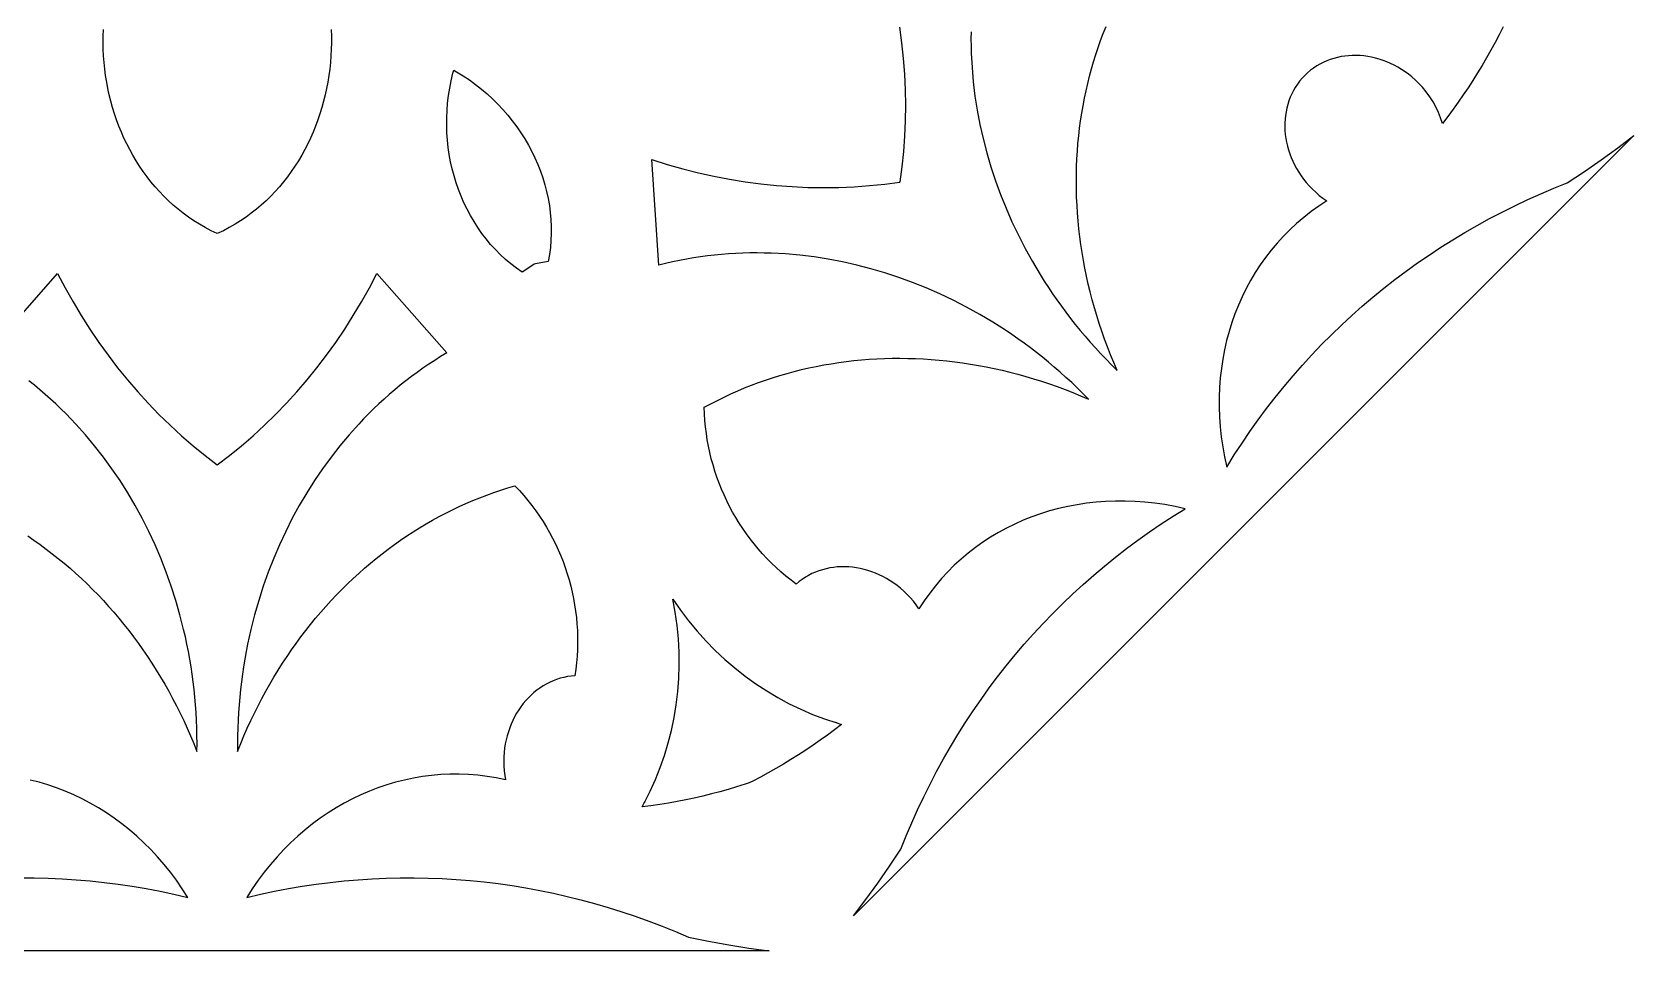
# Model space of a CAD drawing. Extents: x 1908 to 3442, y -299 to 721.
# Drawn here: x 3272.65 to 3318.22, y 52.45 to 78.59 of the extents above; entities that cross this region are included whole.
import ezdxf

# ---------------------------------------------------------------- set-up
doc = ezdxf.new("R2010")
doc.units = 0
doc.layers.add('BITMAP_LAYER', color=18, linetype='CONTINUOUS')

msp = doc.modelspace()

# ---------------------------------------------------------------- linework, layer by layer
at = {"layer": 'BITMAP_LAYER'}
for points in [[(3281.156, 78.661), (3281.162, 78.473), (3281.163, 78.285), (3281.159, 78.098), (3281.15, 77.91), (3281.135, 77.723), (3281.116, 77.537), (3281.091, 77.351), (3281.062, 77.167), (3281.027, 76.983), (3280.987, 76.801), (3280.943, 76.62), (3280.893, 76.441), (3280.838, 76.263), (3280.779, 76.088), (3280.714, 75.914), (3280.645, 75.743), (3280.57, 75.574), (3280.491, 75.408), (3280.407, 75.244), (3280.318, 75.083), (3280.225, 74.925), (3280.126, 74.77), (3280.023, 74.619), (3279.915, 74.471), (3279.803, 74.327), (3279.685, 74.186), (3279.563, 74.05), (3279.437, 73.917), (3279.305, 73.789), (3279.169, 73.665), (3279.029, 73.546), (3278.884, 73.432), (3278.734, 73.322), (3278.58, 73.218), (3278.421, 73.119), (3278.258, 73.025), (3278.09, 72.936), (3277.916, 72.854), (3277.743, 72.936), (3277.575, 73.025), (3277.412, 73.119), (3277.253, 73.218), (3277.099, 73.322), (3276.949, 73.432), (3276.804, 73.546), (3276.663, 73.665), (3276.528, 73.789), (3276.396, 73.917), (3276.27, 74.05), (3276.148, 74.186), (3276.03, 74.327), (3275.918, 74.471), (3275.81, 74.619), (3275.706, 74.77), (3275.608, 74.925), (3275.514, 75.083), (3275.426, 75.244), (3275.342, 75.408), (3275.262, 75.574), (3275.188, 75.743), (3275.119, 75.914), (3275.054, 76.088), (3274.995, 76.263), (3274.94, 76.441), (3274.89, 76.62), (3274.845, 76.801), (3274.806, 76.983), (3274.771, 77.167), (3274.741, 77.351), (3274.717, 77.537), (3274.697, 77.723), (3274.683, 77.91), (3274.674, 78.098), (3274.669, 78.285), (3274.67, 78.473), (3274.677, 78.661)], [(3299.359, 78.593), (3299.357, 78.391), (3299.359, 78.188), (3299.365, 77.985), (3299.387, 77.579), (3299.423, 77.173), (3299.472, 76.767), (3299.536, 76.362), (3299.613, 75.958), (3299.703, 75.556), (3299.807, 75.155), (3299.925, 74.756), (3300.055, 74.36), (3300.198, 73.967), (3300.355, 73.577), (3300.524, 73.19), (3300.706, 72.807), (3300.901, 72.429), (3301.108, 72.056), (3301.327, 71.687), (3301.441, 71.505), (3301.559, 71.324), (3301.679, 71.144), (3301.803, 70.966), (3301.929, 70.79), (3302.058, 70.615), (3302.191, 70.442), (3302.326, 70.27), (3302.465, 70.101), (3302.606, 69.933), (3302.75, 69.766), (3302.897, 69.602), (3303.047, 69.439), (3303.2, 69.279), (3303.356, 69.12), (3303.515, 68.964), (3303.42, 69.185), (3303.329, 69.407), (3303.242, 69.629), (3303.16, 69.852), (3303.081, 70.075), (3303.007, 70.298), (3302.936, 70.522), (3302.87, 70.746), (3302.808, 70.97), (3302.75, 71.195), (3302.695, 71.419), (3302.645, 71.644), (3302.599, 71.869), (3302.557, 72.093), (3302.519, 72.318), (3302.485, 72.542), (3302.455, 72.766), (3302.428, 72.99), (3302.406, 73.213), (3302.388, 73.436), (3302.374, 73.659), (3302.363, 73.881), (3302.357, 74.103), (3302.355, 74.324), (3302.356, 74.545), (3302.361, 74.764), (3302.371, 74.984), (3302.384, 75.202), (3302.401, 75.419), (3302.422, 75.636), (3302.447, 75.852), (3302.476, 76.066), (3302.509, 76.28), (3302.545, 76.493), (3302.585, 76.704), (3302.63, 76.914), (3302.678, 77.123), (3302.73, 77.331), (3302.785, 77.538), (3302.845, 77.742), (3302.908, 77.946), (3302.975, 78.148), (3303.046, 78.348), (3303.121, 78.547), (3303.2, 78.744)], [(3272.523, 64.252), (3272.701, 64.131), (3272.877, 64.006), (3273.051, 63.878), (3273.223, 63.747), (3273.393, 63.612), (3273.561, 63.474), (3273.727, 63.332), (3273.891, 63.187), (3274.053, 63.039), (3274.212, 62.887), (3274.369, 62.732), (3274.524, 62.574), (3274.676, 62.413), (3274.826, 62.248), (3274.973, 62.081), (3275.118, 61.91), (3275.26, 61.736), (3275.4, 61.56), (3275.537, 61.38), (3275.672, 61.197), (3275.803, 61.011), (3275.932, 60.823), (3276.059, 60.631), (3276.182, 60.437), (3276.302, 60.24), (3276.42, 60.04), (3276.534, 59.838), (3276.646, 59.632), (3276.755, 59.424), (3276.86, 59.214), (3276.962, 59), (3277.061, 58.784), (3277.157, 58.566), (3277.25, 58.345), (3277.339, 58.121), (3277.341, 58.344), (3277.339, 58.567), (3277.333, 58.788), (3277.324, 59.009), (3277.312, 59.23), (3277.297, 59.449), (3277.278, 59.668), (3277.255, 59.886), (3277.23, 60.103), (3277.201, 60.319), (3277.169, 60.534), (3277.134, 60.748), (3277.095, 60.961), (3277.053, 61.173), (3277.008, 61.384), (3276.96, 61.594), (3276.855, 62.01), (3276.737, 62.42), (3276.607, 62.825), (3276.465, 63.225), (3276.312, 63.618), (3276.146, 64.004), (3275.97, 64.384), (3275.782, 64.756), (3275.583, 65.121), (3275.373, 65.478), (3275.152, 65.826), (3274.921, 66.167), (3274.679, 66.498), (3274.428, 66.82), (3274.166, 67.132), (3273.894, 67.435), (3273.755, 67.582), (3273.613, 67.727), (3273.469, 67.869), (3273.322, 68.009), (3273.173, 68.145), (3273.022, 68.279), (3272.869, 68.411), (3272.713, 68.539), (3272.555, 68.664)], [(3272.311, 54.527), (3272.709, 54.526), (3273.108, 54.517), (3273.507, 54.499), (3273.905, 54.474), (3274.304, 54.44), (3274.702, 54.398), (3275.099, 54.347), (3275.497, 54.289), (3275.893, 54.222), (3276.289, 54.146), (3276.685, 54.063), (3277.079, 53.971), (3276.92, 54.218), (3276.754, 54.457), (3276.582, 54.688), (3276.402, 54.91), (3276.217, 55.124), (3276.026, 55.329), (3275.828, 55.526), (3275.625, 55.714), (3275.417, 55.893), (3275.204, 56.063), (3274.986, 56.224), (3274.764, 56.376), (3274.537, 56.518), (3274.305, 56.652), (3274.071, 56.775), (3273.832, 56.889), (3273.59, 56.993), (3273.345, 57.087), (3273.097, 57.172), (3272.846, 57.246), (3272.593, 57.31)]]:
    msp.add_lwpolyline(points, dxfattribs=at)
for points in [[(3314.493, 78.736), (3314.382, 78.513), (3314.267, 78.291), (3314.148, 78.072), (3314.026, 77.855), (3313.901, 77.639), (3313.772, 77.426), (3313.639, 77.214), (3313.503, 77.005), (3313.363, 76.798), (3313.22, 76.593), (3313.073, 76.39), (3312.922, 76.19), (3312.768, 75.991), (3312.718, 76.149), (3312.656, 76.304), (3312.585, 76.456), (3312.503, 76.604), (3312.412, 76.747), (3312.311, 76.885), (3312.201, 77.018), (3312.083, 77.144), (3311.993, 77.23), (3311.899, 77.312), (3311.804, 77.388), (3311.706, 77.46), (3311.606, 77.526), (3311.504, 77.587), (3311.4, 77.643), (3311.295, 77.695), (3311.188, 77.74), (3311.081, 77.781), (3310.973, 77.817), (3310.864, 77.848), (3310.754, 77.873), (3310.644, 77.893), (3310.534, 77.908), (3310.425, 77.918), (3310.315, 77.922), (3310.206, 77.922), (3310.098, 77.916), (3309.991, 77.904), (3309.885, 77.888), (3309.781, 77.866), (3309.678, 77.839), (3309.576, 77.807), (3309.477, 77.769), (3309.38, 77.726), (3309.285, 77.677), (3309.193, 77.623), (3309.103, 77.564), (3309.017, 77.5), (3308.933, 77.43), (3308.854, 77.354), (3308.778, 77.274), (3308.708, 77.191), (3308.644, 77.104), (3308.584, 77.015), (3308.53, 76.923), (3308.482, 76.828), (3308.439, 76.731), (3308.401, 76.631), (3308.369, 76.53), (3308.342, 76.427), (3308.32, 76.322), (3308.303, 76.216), (3308.292, 76.109), (3308.286, 76.001), (3308.285, 75.892), (3308.29, 75.783), (3308.3, 75.673), (3308.315, 75.563), (3308.335, 75.454), (3308.36, 75.344), (3308.391, 75.235), (3308.426, 75.127), (3308.467, 75.019), (3308.513, 74.913), (3308.564, 74.808), (3308.62, 74.704), (3308.682, 74.602), (3308.748, 74.502), (3308.82, 74.404), (3308.896, 74.308), (3308.978, 74.215), (3309.064, 74.125), (3309.164, 74.03), (3309.266, 73.941), (3309.372, 73.859), (3309.479, 73.784), (3309.253, 73.636), (3309.035, 73.479), (3308.825, 73.315), (3308.623, 73.143), (3308.43, 72.964), (3308.244, 72.778), (3308.067, 72.584), (3307.899, 72.384), (3307.739, 72.178), (3307.587, 71.965), (3307.445, 71.746), (3307.311, 71.522), (3307.186, 71.292), (3307.07, 71.057), (3306.964, 70.817), (3306.866, 70.572), (3306.778, 70.323), (3306.699, 70.069), (3306.63, 69.812), (3306.57, 69.551), (3306.52, 69.286), (3306.48, 69.018), (3306.449, 68.747), (3306.428, 68.473), (3306.418, 68.197), (3306.418, 67.918), (3306.427, 67.638), (3306.448, 67.355), (3306.478, 67.071), (3306.519, 66.786), (3306.571, 66.5), (3306.633, 66.213), (3306.847, 66.557), (3307.068, 66.895), (3307.294, 67.228), (3307.528, 67.556), (3307.767, 67.879), (3308.013, 68.196), (3308.264, 68.507), (3308.522, 68.812), (3308.786, 69.112), (3309.055, 69.406), (3309.331, 69.695), (3309.612, 69.977), (3309.899, 70.254), (3310.191, 70.524), (3310.489, 70.789), (3310.792, 71.047), (3311.101, 71.299), (3311.415, 71.545), (3311.734, 71.785), (3312.058, 72.018), (3312.388, 72.245), (3312.722, 72.466), (3313.061, 72.679), (3313.405, 72.887), (3313.754, 73.087), (3314.108, 73.281), (3314.466, 73.468), (3314.828, 73.649), (3315.196, 73.822), (3315.567, 73.989), (3315.943, 74.148), (3316.323, 74.301), (3316.808, 74.621), (3317.286, 74.952), (3317.756, 75.292), (3318.218, 75.642), (3296.02, 53.443), (3296.37, 53.906), (3296.71, 54.376), (3297.041, 54.854), (3297.361, 55.339), (3297.514, 55.719), (3297.673, 56.095), (3297.84, 56.466), (3298.013, 56.833), (3298.193, 57.196), (3298.381, 57.554), (3298.575, 57.908), (3298.775, 58.256), (3298.982, 58.601), (3299.196, 58.94), (3299.417, 59.274), (3299.644, 59.603), (3299.877, 59.928), (3300.117, 60.247), (3300.362, 60.561), (3300.615, 60.87), (3300.873, 61.173), (3301.137, 61.471), (3301.408, 61.763), (3301.685, 62.05), (3301.967, 62.331), (3302.255, 62.606), (3302.55, 62.876), (3302.849, 63.14), (3303.155, 63.397), (3303.466, 63.649), (3303.783, 63.895), (3304.106, 64.134), (3304.433, 64.367), (3304.767, 64.594), (3305.105, 64.815), (3305.449, 65.029), (3305.162, 65.091), (3304.876, 65.143), (3304.59, 65.184), (3304.307, 65.214), (3304.024, 65.234), (3303.744, 65.244), (3303.465, 65.244), (3303.189, 65.233), (3302.915, 65.213), (3302.644, 65.182), (3302.376, 65.142), (3302.111, 65.092), (3301.85, 65.032), (3301.592, 64.963), (3301.339, 64.884), (3301.09, 64.796), (3300.845, 64.698), (3300.605, 64.592), (3300.37, 64.476), (3300.14, 64.351), (3299.916, 64.217), (3299.697, 64.075), (3299.484, 63.923), (3299.278, 63.763), (3299.078, 63.595), (3298.884, 63.418), (3298.698, 63.232), (3298.519, 63.038), (3298.347, 62.837), (3298.183, 62.627), (3298.026, 62.409), (3297.878, 62.183), (3297.803, 62.29), (3297.72, 62.396), (3297.632, 62.498), (3297.537, 62.598), (3297.447, 62.684), (3297.353, 62.766), (3297.258, 62.842), (3297.16, 62.914), (3297.06, 62.98), (3296.958, 63.041), (3296.854, 63.098), (3296.749, 63.149), (3296.643, 63.195), (3296.535, 63.235), (3296.427, 63.271), (3296.318, 63.302), (3296.208, 63.327), (3296.098, 63.347), (3295.989, 63.362), (3295.879, 63.372), (3295.769, 63.376), (3295.661, 63.376), (3295.553, 63.37), (3295.445, 63.358), (3295.339, 63.342), (3295.235, 63.32), (3295.132, 63.293), (3295.03, 63.261), (3294.931, 63.223), (3294.834, 63.18), (3294.739, 63.131), (3294.647, 63.078), (3294.557, 63.018), (3294.471, 62.954), (3294.388, 62.884, -0.234222), (3291.772, 67.912), (3291.958, 68.013), (3292.146, 68.111), (3292.336, 68.204), (3292.528, 68.294), (3292.722, 68.38), (3292.917, 68.462), (3293.115, 68.541), (3293.313, 68.616), (3293.514, 68.686), (3293.716, 68.754), (3293.919, 68.817), (3294.124, 68.877), (3294.331, 68.932), (3294.538, 68.984), (3294.747, 69.032), (3294.958, 69.076), (3295.169, 69.117), (3295.382, 69.153), (3295.595, 69.186), (3295.81, 69.215), (3296.026, 69.24), (3296.242, 69.261), (3296.46, 69.278), (3296.678, 69.291), (3296.897, 69.3), (3297.117, 69.306), (3297.338, 69.307), (3297.559, 69.305), (3297.781, 69.298), (3298.003, 69.288), (3298.226, 69.274), (3298.449, 69.256), (3298.672, 69.233), (3298.896, 69.207), (3299.12, 69.177), (3299.344, 69.143), (3299.569, 69.105), (3299.793, 69.063), (3300.018, 69.017), (3300.242, 68.966), (3300.467, 68.912), (3300.691, 68.854), (3300.916, 68.792), (3301.14, 68.725), (3301.364, 68.655), (3301.587, 68.581), (3301.81, 68.502), (3302.033, 68.42), (3302.255, 68.333), (3302.477, 68.242), (3302.698, 68.147), (3302.542, 68.306), (3302.383, 68.462), (3302.223, 68.615), (3302.06, 68.765), (3301.896, 68.912), (3301.729, 69.056), (3301.561, 69.197), (3301.391, 69.336), (3301.22, 69.471), (3301.047, 69.603), (3300.872, 69.733), (3300.695, 69.859), (3300.517, 69.983), (3300.338, 70.103), (3300.157, 70.221), (3299.975, 70.335), (3299.606, 70.554), (3299.233, 70.761), (3298.854, 70.956), (3298.472, 71.138), (3298.085, 71.307), (3297.695, 71.463), (3297.302, 71.607), (3296.906, 71.737), (3296.507, 71.855), (3296.106, 71.959), (3295.703, 72.049), (3295.299, 72.126), (3294.894, 72.189), (3294.489, 72.239), (3294.083, 72.275), (3293.677, 72.297), (3293.474, 72.302), (3293.271, 72.305), (3293.069, 72.303), (3292.866, 72.298), (3292.664, 72.29), (3292.463, 72.277), (3292.261, 72.262), (3292.061, 72.242), (3291.86, 72.219), (3291.66, 72.193), (3291.461, 72.162), (3291.262, 72.128), (3291.064, 72.091), (3290.867, 72.049), (3290.67, 72.004), (3290.474, 71.955), (3290.279, 74.96), (3290.719, 74.823), (3291.161, 74.698), (3291.604, 74.587), (3292.047, 74.488), (3292.492, 74.402), (3292.937, 74.33), (3293.381, 74.27), (3293.826, 74.223), (3294.27, 74.19), (3294.713, 74.169), (3295.155, 74.162), (3295.595, 74.168), (3296.034, 74.187), (3296.471, 74.219), (3296.905, 74.264), (3297.337, 74.322), (3297.337, 74.323), (3297.338, 74.324), (3297.339, 74.324), (3297.339, 74.325), (3297.398, 74.757), (3297.443, 75.191), (3297.475, 75.628), (3297.494, 76.066), (3297.5, 76.507), (3297.492, 76.949), (3297.472, 77.392), (3297.438, 77.836), (3297.392, 78.28), (3297.332, 78.725)], [(3271.388, 69.458), (3273.374, 71.721), (3273.589, 71.312), (3273.813, 70.912), (3274.047, 70.52), (3274.291, 70.136), (3274.545, 69.761), (3274.808, 69.395), (3275.081, 69.039), (3275.362, 68.692), (3275.652, 68.354), (3275.951, 68.026), (3276.258, 67.708), (3276.574, 67.401), (3276.897, 67.104), (3277.229, 66.818), (3277.568, 66.543), (3277.915, 66.279), (3277.915, 66.279), (3277.916, 66.279), (3277.918, 66.279), (3277.918, 66.279), (3278.265, 66.543), (3278.604, 66.818), (3278.935, 67.104), (3279.259, 67.401), (3279.575, 67.708), (3279.882, 68.026), (3280.181, 68.354), (3280.471, 68.692), (3280.752, 69.039), (3281.024, 69.395), (3281.288, 69.761), (3281.541, 70.136), (3281.785, 70.52), (3282.02, 70.912), (3282.244, 71.312), (3282.458, 71.721), (3284.445, 69.458), (3284.271, 69.354), (3284.101, 69.246), (3283.932, 69.136), (3283.765, 69.023), (3283.6, 68.906), (3283.438, 68.787), (3283.278, 68.664), (3283.12, 68.539), (3282.964, 68.411), (3282.811, 68.279), (3282.66, 68.145), (3282.511, 68.009), (3282.364, 67.869), (3282.22, 67.727), (3282.078, 67.582), (3281.939, 67.435), (3281.667, 67.132), (3281.405, 66.82), (3281.153, 66.498), (3280.912, 66.167), (3280.681, 65.826), (3280.46, 65.478), (3280.25, 65.121), (3280.051, 64.756), (3279.863, 64.384), (3279.686, 64.004), (3279.521, 63.618), (3279.367, 63.225), (3279.226, 62.825), (3279.096, 62.42), (3278.978, 62.01), (3278.872, 61.594), (3278.824, 61.384), (3278.779, 61.173), (3278.738, 60.961), (3278.699, 60.748), (3278.664, 60.534), (3278.632, 60.319), (3278.603, 60.103), (3278.577, 59.886), (3278.555, 59.668), (3278.536, 59.449), (3278.521, 59.23), (3278.508, 59.009), (3278.499, 58.788), (3278.494, 58.567), (3278.492, 58.344), (3278.494, 58.121), (3278.583, 58.345), (3278.675, 58.566), (3278.771, 58.784), (3278.87, 59), (3278.973, 59.214), (3279.078, 59.424), (3279.187, 59.632), (3279.298, 59.838), (3279.413, 60.04), (3279.53, 60.24), (3279.651, 60.437), (3279.774, 60.631), (3279.9, 60.823), (3280.029, 61.011), (3280.161, 61.197), (3280.295, 61.38), (3280.433, 61.56), (3280.572, 61.736), (3280.715, 61.91), (3280.86, 62.081), (3281.007, 62.248), (3281.157, 62.413), (3281.309, 62.574), (3281.464, 62.732), (3281.621, 62.887), (3281.78, 63.039), (3281.942, 63.187), (3282.105, 63.332), (3282.271, 63.474), (3282.439, 63.612), (3282.609, 63.747), (3282.782, 63.878), (3282.956, 64.006), (3283.132, 64.131), (3283.31, 64.252), (3283.49, 64.369), (3283.672, 64.483), (3283.855, 64.593), (3284.041, 64.7), (3284.228, 64.803), (3284.416, 64.902), (3284.607, 64.997), (3284.799, 65.089), (3284.992, 65.176), (3285.187, 65.26), (3285.383, 65.34), (3285.581, 65.416), (3285.78, 65.489), (3285.981, 65.557), (3286.183, 65.621), (3286.386, 65.681, -0.234222), (3288.092, 60.276), (3287.984, 60.267), (3287.877, 60.251), (3287.772, 60.23), (3287.668, 60.203), (3287.567, 60.17), (3287.468, 60.132), (3287.371, 60.088), (3287.276, 60.039), (3287.184, 59.986), (3287.095, 59.927), (3287.008, 59.864), (3286.925, 59.796), (3286.844, 59.724), (3286.767, 59.647), (3286.692, 59.567), (3286.622, 59.482), (3286.555, 59.394), (3286.491, 59.302), (3286.432, 59.207), (3286.376, 59.108), (3286.325, 59.006), (3286.278, 58.901), (3286.235, 58.794), (3286.197, 58.683), (3286.163, 58.57), (3286.134, 58.455), (3286.111, 58.337), (3286.092, 58.217), (3286.078, 58.095), (3286.07, 57.972), (3286.067, 57.847), (3286.07, 57.709), (3286.08, 57.574), (3286.097, 57.442), (3286.12, 57.312), (3285.855, 57.367), (3285.59, 57.411), (3285.326, 57.443), (3285.062, 57.464), (3284.798, 57.475), (3284.535, 57.474), (3284.273, 57.462), (3284.012, 57.44), (3283.753, 57.407), (3283.496, 57.364), (3283.24, 57.31), (3282.987, 57.246), (3282.736, 57.172), (3282.488, 57.087), (3282.243, 56.993), (3282.001, 56.889), (3281.762, 56.775), (3281.527, 56.652), (3281.296, 56.518), (3281.069, 56.376), (3280.847, 56.224), (3280.629, 56.063), (3280.415, 55.893), (3280.207, 55.714), (3280.004, 55.526), (3279.807, 55.329), (3279.616, 55.124), (3279.43, 54.91), (3279.251, 54.688), (3279.078, 54.457), (3278.912, 54.218), (3278.754, 53.971), (3279.148, 54.063), (3279.543, 54.146), (3279.939, 54.222), (3280.336, 54.289), (3280.733, 54.347), (3281.131, 54.398), (3281.529, 54.44), (3281.928, 54.474), (3282.326, 54.499), (3282.725, 54.517), (3283.123, 54.526), (3283.522, 54.527), (3283.92, 54.519), (3284.318, 54.504), (3284.716, 54.48), (3285.113, 54.449), (3285.51, 54.409), (3285.906, 54.361), (3286.301, 54.304), (3286.695, 54.24), (3287.088, 54.167), (3287.481, 54.087), (3287.872, 53.998), (3288.262, 53.902), (3288.65, 53.797), (3289.037, 53.684), (3289.423, 53.563), (3289.807, 53.434), (3290.189, 53.297), (3290.569, 53.152), (3290.948, 52.999), (3291.324, 52.838), (3291.894, 52.722), (3292.466, 52.618), (3293.039, 52.526), (3293.613, 52.446), (3262.22, 52.446)]]:
    msp.add_lwpolyline(points, format="xyb", dxfattribs=at)
for points in [[(3284.725, 77.457), (3284.909, 77.344), (3285.088, 77.225), (3285.262, 77.099), (3285.429, 76.967), (3285.591, 76.829), (3285.747, 76.686), (3285.897, 76.538), (3286.041, 76.384), (3286.179, 76.226), (3286.31, 76.063), (3286.434, 75.896), (3286.552, 75.725), (3286.662, 75.551), (3286.766, 75.372), (3286.863, 75.191), (3286.952, 75.007), (3287.034, 74.82), (3287.109, 74.63), (3287.175, 74.439), (3287.234, 74.245), (3287.286, 74.05), (3287.329, 73.854), (3287.363, 73.656), (3287.39, 73.457), (3287.408, 73.258), (3287.418, 73.059), (3287.418, 72.859), (3287.41, 72.66), (3287.393, 72.461), (3287.367, 72.262), (3287.332, 72.065), (3286.972, 71.991), (3286.931, 71.984), (3286.898, 71.959), (3286.591, 71.757), (3286.426, 71.872), (3286.268, 71.994), (3286.115, 72.122), (3285.968, 72.258), (3285.828, 72.399), (3285.693, 72.547), (3285.565, 72.701), (3285.444, 72.86), (3285.329, 73.024), (3285.22, 73.194), (3285.118, 73.368), (3285.023, 73.546), (3284.935, 73.729), (3284.854, 73.916), (3284.779, 74.106), (3284.712, 74.299), (3284.652, 74.496), (3284.6, 74.695), (3284.555, 74.897), (3284.517, 75.101), (3284.487, 75.307), (3284.464, 75.515), (3284.45, 75.724), (3284.443, 75.934), (3284.444, 76.145), (3284.453, 76.357), (3284.47, 76.569), (3284.495, 76.781), (3284.529, 76.992), (3284.571, 77.203), (3284.622, 77.414), (3284.646, 77.502)], [(3290.877, 62.456), (3291.094, 62.142), (3291.323, 61.84), (3291.565, 61.548), (3291.818, 61.267), (3292.082, 60.998), (3292.357, 60.741), (3292.641, 60.497), (3292.935, 60.266), (3293.237, 60.049), (3293.547, 59.845), (3293.864, 59.656), (3294.188, 59.481), (3294.518, 59.322), (3294.854, 59.178), (3295.195, 59.05), (3295.54, 58.939), (3295.513, 58.944), (3295.671, 58.893), (3295.472, 58.739), (3295.272, 58.589), (3295.069, 58.442), (3294.864, 58.299), (3294.657, 58.159), (3294.447, 58.023), (3294.236, 57.89), (3294.023, 57.761), (3293.807, 57.635), (3293.59, 57.513), (3293.37, 57.395), (3293.149, 57.28), (3293.043, 57.227), (3292.93, 57.189), (3292.692, 57.114), (3292.454, 57.043), (3292.214, 56.975), (3291.972, 56.912), (3291.73, 56.852), (3291.487, 56.797), (3291.242, 56.745), (3290.997, 56.697), (3290.751, 56.654), (3290.504, 56.614), (3290.255, 56.579), (3290.006, 56.547), (3290.082, 56.695), (3290.066, 56.672), (3290.232, 56.995), (3290.382, 57.326), (3290.518, 57.665), (3290.639, 58.011), (3290.745, 58.364), (3290.835, 58.722), (3290.91, 59.085), (3290.97, 59.453), (3291.014, 59.823), (3291.043, 60.197), (3291.055, 60.573), (3291.052, 60.95), (3291.033, 61.327), (3290.997, 61.704), (3290.945, 62.081)]]:
    msp.add_lwpolyline(points, close=True, dxfattribs=at)

doc.saveas('drawing.dxf')
